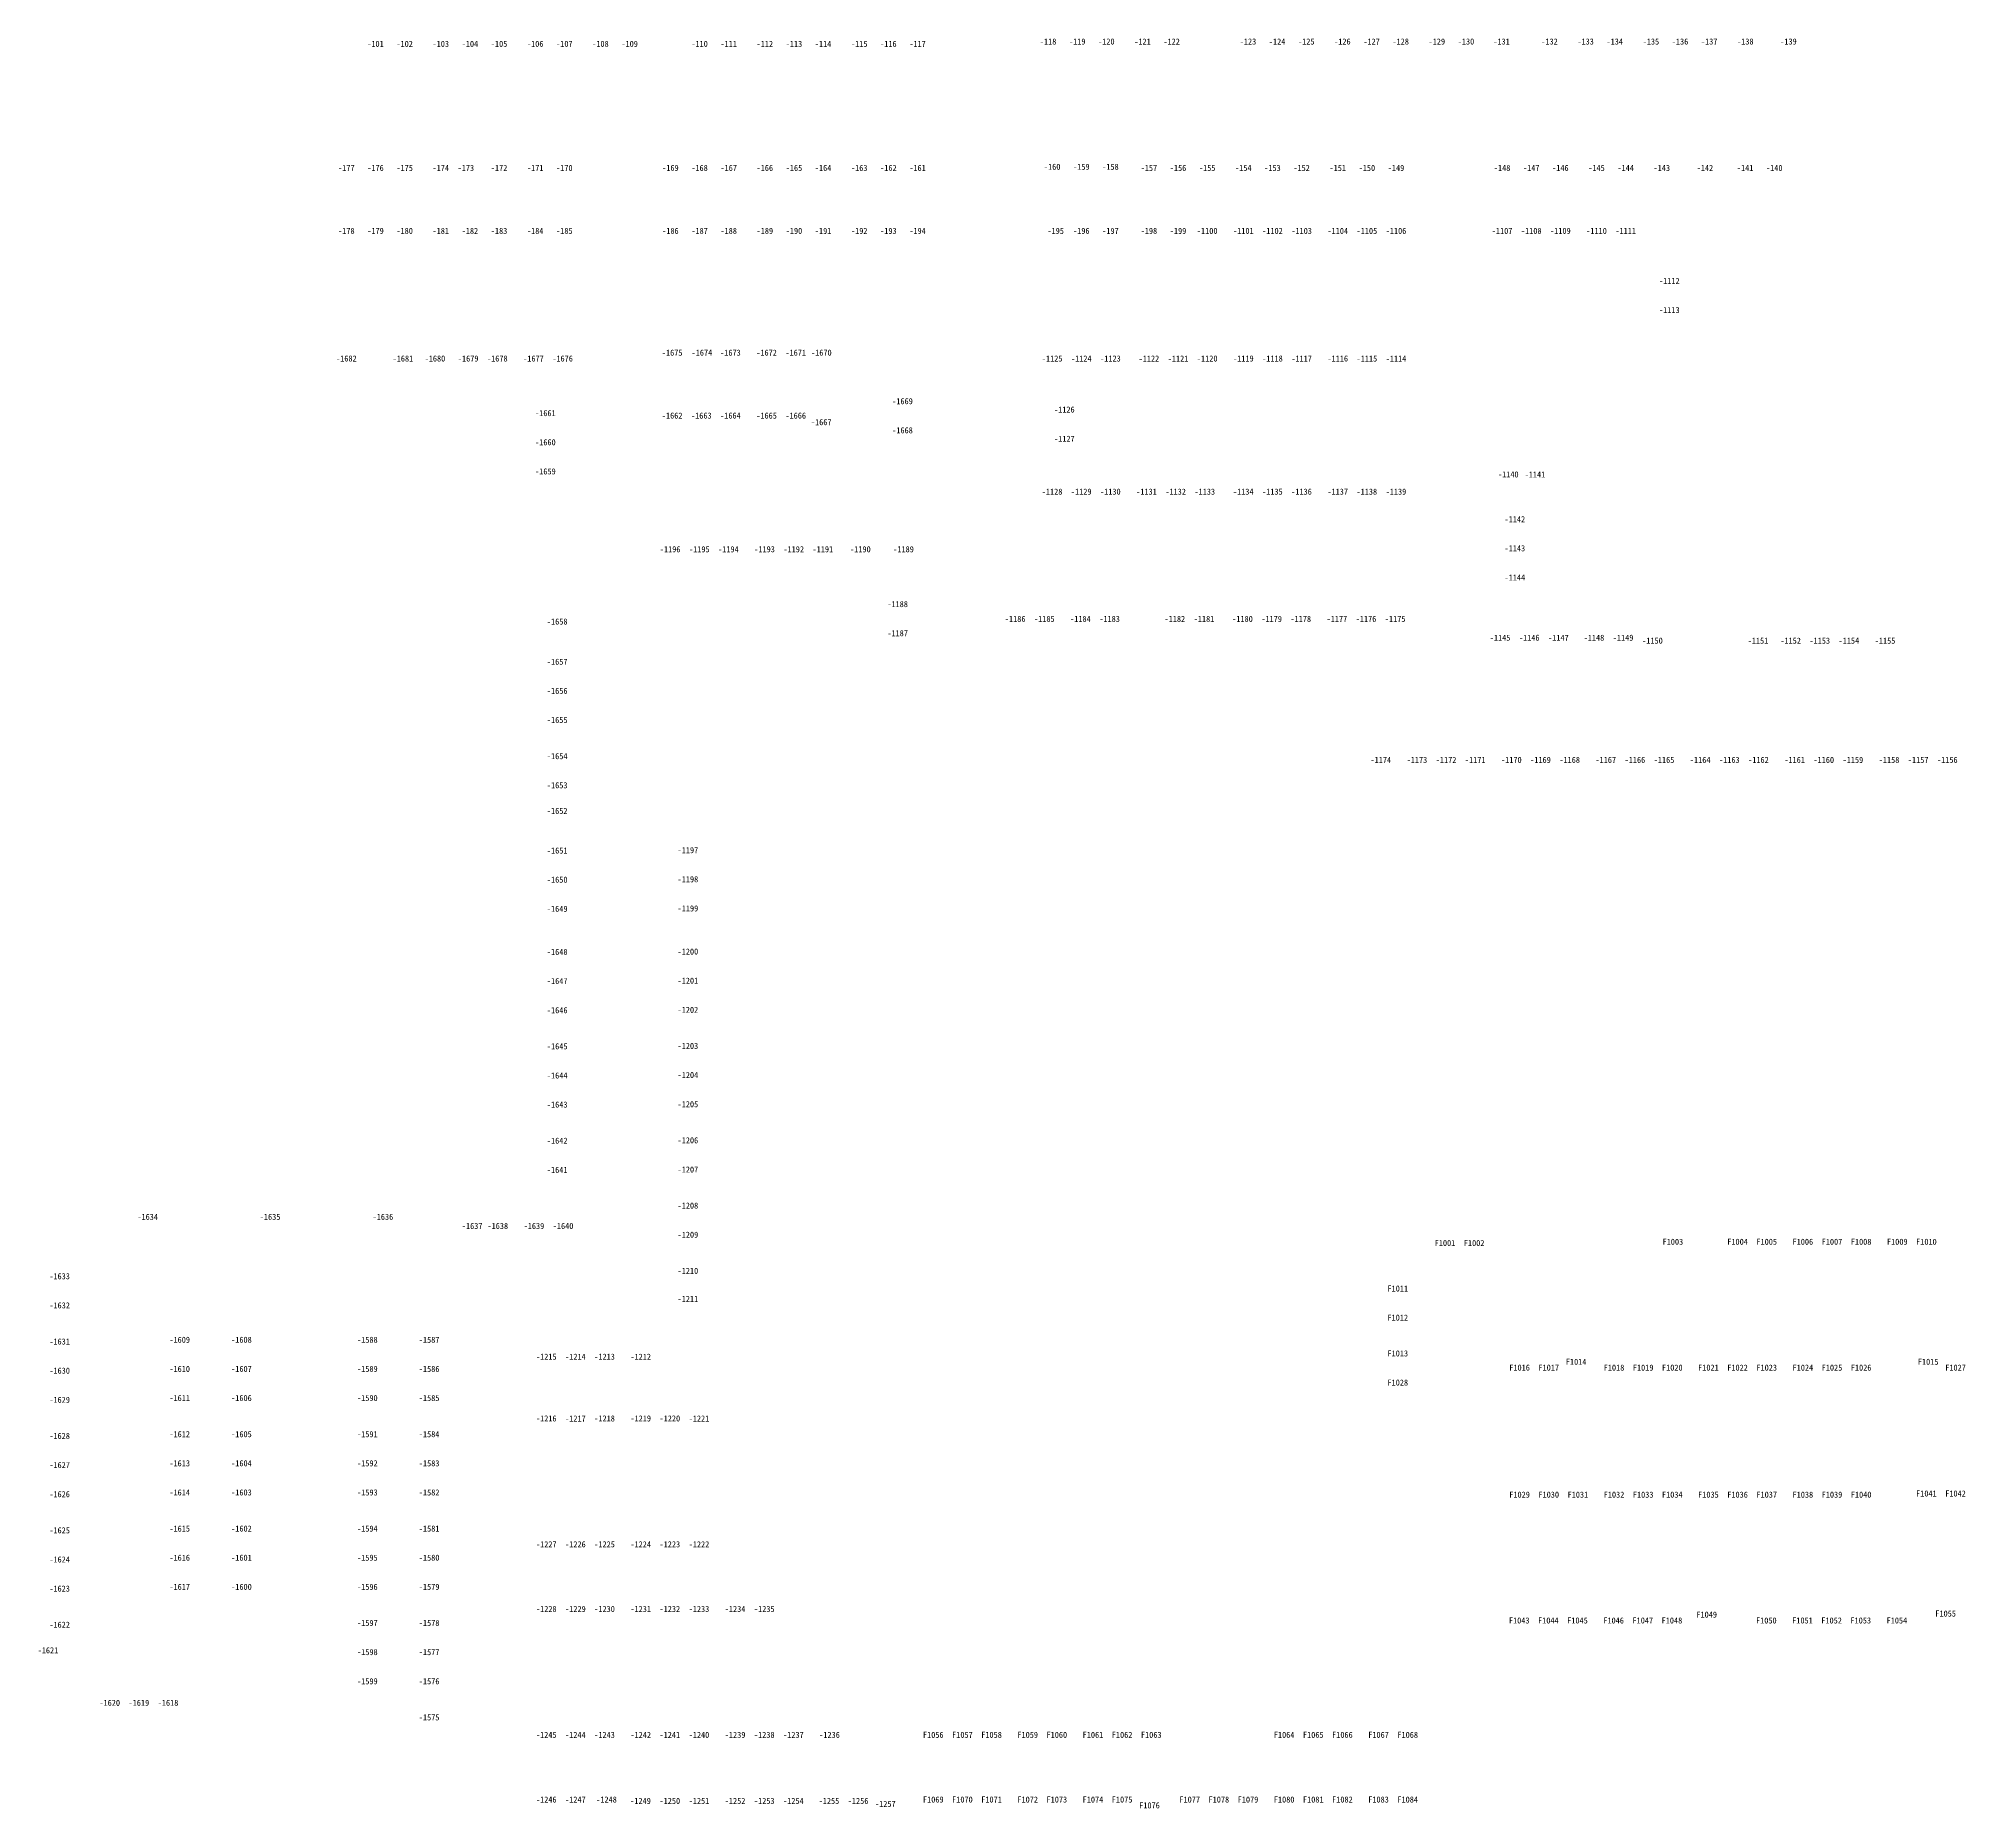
# Model space of a CAD drawing. Header units: millimetres. Extents: x -248992 to 1906102, y -24098 to 332602.
# Drawn here: x -248992 to -83683, y 151686 to 303559 of the extents above; entities that cross this region are included whole.
import ezdxf
from ezdxf.enums import TextEntityAlignment as Align

# ---------------------------------------------------------------- set-up
doc = ezdxf.new("R2010")
doc.units = ezdxf.units.MM
doc.header["$LTSCALE"] = 100
doc.layers.add('a_parking_number', color=120, linetype='Continuous')
doc.styles.add('华文细黑', font='STXIHEI.TTF')

msp = doc.modelspace()

# ---------------------------------------------------------------- texts
at = {"layer": 'a_parking_number', "style": '华文细黑'}
for s, p in [('-101', (-220083.1, 303100)), ('-102', (-217583.1, 303100)), ('-103', (-214483.1, 303100)), ('-104', (-211983.1, 303100)), ('-105', (-209483.1, 303100)), ('-106', (-206383.1, 303100)), ('-107', (-203883.1, 303100)), ('-108', (-200783.1, 303100)), ('-109', (-198283.1, 303100, 0)), ('-110', (-192283.1, 303100, 0)), ('-111', (-189783.1, 303100, 0)), ('-112', (-186683.1, 303100, 0)), ('-113', (-184183.1, 303100, 0)), ('-114', (-181683.1, 303100, 0)), ('-115', (-178583.1, 303100, 0)), ('-116', (-176083.1, 303100, 0)), ('-117', (-173583.1, 303100, 0)), ('-118', (-162383.1, 303300, 0)), ('-119', (-159883.1, 303300, 0)), ('-120', (-157383.1, 303300, 0)), ('-121', (-154283.1, 303300, 0)), ('-122', (-151783.1, 303300, 0)), ('-123', (-145233.1, 303300, 0)), ('-124', (-142733.1, 303300, 0)), ('-125', (-140233.1, 303300, 0)), ('-126', (-137133.1, 303300, 0)), ('-127', (-134633.1, 303300, 0)), ('-128', (-132133.1, 303300, 0)), ('-129', (-129033.1, 303300, 0)), ('-130', (-126533.1, 303300, 0)), ('-131', (-123483.1, 303300, 0)), ('-132', (-119368.1, 303300, 0)), ('-133', (-116268.1, 303300, 0)), ('-134', (-113768.1, 303300, 0)), ('-135', (-110668.1, 303300, 0)), ('-136', (-108168.1, 303300, 0)), ('-137', (-105668.1, 303300, 0)), ('-138', (-102568.1, 303300, 0)), ('-139', (-98868.1, 303300, 0)), ('-177', (-222583.1, 292450, 0)), ('-176', (-220083.1, 292450, 0)), ('-175', (-217583.1, 292450, 0)), ('-174', (-214483.1, 292450, 0)), ('-173', (-212333.1, 292450, 0)), ('-172', (-209483.1, 292450, 0)), ('-171', (-206383.1, 292450, 0)), ('-170', (-203883.1, 292450, 0)), ('-169', (-194783.1, 292450, 0)), ('-168', (-192283.1, 292450, 0)), ('-167', (-189783.1, 292450, 0)), ('-166', (-186683.1, 292450, 0)), ('-165', (-184183.1, 292450, 0)), ('-164', (-181683.1, 292450, 0)), ('-163', (-178583.1, 292450, 0)), ('-162', (-176083.1, 292450, 0)), ('-161', (-173583.1, 292450, 0)), ('-160', (-162033.1, 292550, 0)), ('-159', (-159533.1, 292550, 0)), ('-158', (-157033.1, 292550, 0)), ('-157', (-153733.1, 292450, 0)), ('-156', (-151233.1, 292450, 0)), ('-155', (-148733.1, 292450, 0)), ('-154', (-145633.1, 292450, 0)), ('-153', (-143133.1, 292450, 0)), ('-152', (-140633.1, 292450, 0)), ('-151', (-137533.1, 292450, 0)), ('-150', (-135033.1, 292450, 0)), ('-149', (-132533.1, 292450, 0)), ('-148', (-123433.1, 292450, 0)), ('-147', (-120933.1, 292450, 0)), ('-146', (-118433.1, 292450, 0)), ('-145', (-115333.1, 292450, 0)), ('-144', (-112833.1, 292450, 0)), ('-143', (-109733.1, 292450, 0)), ('-142', (-106033.1, 292450, 0)), ('-141', (-102583.1, 292450, 0)), ('-140', (-100083.1, 292450, 0)), ('-178', (-222583.1, 287050, 0)), ('-179', (-220083.1, 287050, 0)), ('-180', (-217583.1, 287050, 0)), ('-181', (-214483.1, 287050, 0)), ('-182', (-211983.1, 287050, 0)), ('-183', (-209483.1, 287050, 0)), ('-184', (-206383.1, 287050, 0)), ('-185', (-203883.1, 287050, 0)), ('-186', (-194783.1, 287050, 0)), ('-187', (-192283.1, 287050, 0)), ('-188', (-189783.1, 287050, 0)), ('-189', (-186683.1, 287050, 0)), ('-190', (-184183.1, 287050, 0)), ('-191', (-181683.1, 287050, 0)), ('-192', (-178583.1, 287050, 0)), ('-193', (-176083.1, 287050, 0)), ('-194', (-173583.1, 287050, 0)), ('-195', (-161733.1, 287050, 0)), ('-196', (-159533.1, 287050, 0)), ('-197', (-157033.1, 287050, 0)), ('-198', (-153733.1, 287050, 0)), ('-199', (-151233.1, 287050, 0)), ('-1100', (-148733.1, 287050, 0)), ('-1101', (-145633.1, 287050, 0)), ('-1102', (-143133.1, 287050, 0)), ('-1103', (-140633.1, 287050, 0)), ('-1104', (-137533.1, 287050, 0)), ('-1105', (-135033.1, 287050, 0)), ('-1106', (-132533.1, 287050, 0)), ('-1107', (-123433.1, 287050, 0)), ('-1108', (-120933.1, 287050, 0)), ('-1109', (-118433.1, 287050, 0)), ('-1110', (-115333.1, 287050, 0)), ('-1111', (-112833.1, 287050, 0)), ('-1112', (-109090.3, 282755.5)), ('-1113', (-109090.3, 280255.5, 0)), ('-1682', (-222583.1, 276100, 0)), ('-1681', (-217733.1, 276100, 0)), ('-1680', (-214983.1, 276100, 0)), ('-1679', (-212133.1, 276100, 0)), ('-1678', (-209633.1, 276100, 0)), ('-1677', (-206533.1, 276100, 0)), ('-1676', (-204033.1, 276100, 0)), ('-1675', (-194633.1, 276600, 0)), ('-1674', (-192083.1, 276600, 0)), ('-1673', (-189633.1, 276600, 0)), ('-1672', (-186533.1, 276600, 0)), ('-1671', (-184033.1, 276600, 0)), ('-1670', (-181833.1, 276600, 0)), ('-1125', (-162033.1, 276100, 0)), ('-1124', (-159533.1, 276100, 0)), ('-1123', (-157033.1, 276100, 0)), ('-1122', (-153733.1, 276100, 0)), ('-1121', (-151233.1, 276100, 0)), ('-1120', (-148733.1, 276100, 0)), ('-1119', (-145633.1, 276100, 0)), ('-1118', (-143133.1, 276100, 0)), ('-1117', (-140633.1, 276100, 0)), ('-1116', (-137533.1, 276100)), ('-1115', (-135033.1, 276100)), ('-1114', (-132533.1, 276100)), ('-1661', (-205509.6, 271412.8, 0)), ('-1662', (-194633.1, 271200, 0)), ('-1663', (-192133.1, 271200, 0)), ('-1664', (-189633.1, 271200, 0)), ('-1665', (-186533.1, 271200, 0)), ('-1666', (-184033.1, 271200, 0)), ('-1669', (-174871, 272436.1)), ('-1126', (-160986.8, 271717.8, 0)), ('-1667', (-181844.9, 270636.2, 0)), ('-1668', (-174871, 269936.1, 0)), ('-1127', (-160986.8, 269217.8, 0)), ('-1660', (-205509.6, 268912.8, 0)), ('-1659', (-205509.6, 266412.8, 0)), ('-1140', (-122901, 266153.8, 0)), ('-1141', (-120616.5, 266153.8, 0)), ('-1128', (-162040.9, 264674.1, 0)), ('-1129', (-159540.9, 264674.1, 0)), ('-1130', (-157040.9, 264674.1, 0)), ('-1131', (-153940.9, 264674.1, 0)), ('-1132', (-151440.9, 264674.1, 0)), ('-1133', (-148940.9, 264674.1, 0)), ('-1134', (-145640.9, 264674.1, 0)), ('-1135', (-143140.9, 264674.1, 0)), ('-1136', (-140640.9, 264674.1, 0)), ('-1137', (-137540.9, 264674.1, 0)), ('-1138', (-135040.9, 264674.1, 0)), ('-1139', (-132540.9, 264674.1, 0)), ('-1142', (-122338.5, 262314.5)), ('-1196', (-194806.4, 259731.1, 0)), ('-1195', (-192306.4, 259731.1, 0)), ('-1194', (-189806.4, 259731.1, 0)), ('-1193', (-186706.4, 259731.1, 0)), ('-1192', (-184206.4, 259731.1, 0)), ('-1191', (-181706.4, 259731.1, 0)), ('-1190', (-178483.4, 259731.1, 0)), ('-1189', (-174783.4, 259731.1)), ('-1143', (-122338.5, 259814.5)), ('-1144', (-122338.5, 257314.5, 0)), ('-1188', (-175291.5, 255023.4, 0)), ('-1658', (-204494.3, 253529.9, 0)), ('-1186', (-165206.3, 253754.8, 0)), ('-1185', (-162706.3, 253754.8, 0)), ('-1184', (-159606.3, 253754.8, 0)), ('-1183', (-157106.3, 253754.8, 0)), ('-1182', (-151506.3, 253754.8, 0)), ('-1181', (-149006.3, 253754.8, 0)), ('-1180', (-145706.3, 253754.8, 0)), ('-1179', (-143206.3, 253754.8, 0)), ('-1178', (-140706.3, 253754.8, 0)), ('-1177', (-137606.3, 253754.8, 0)), ('-1176', (-135106.3, 253754.8, 0)), ('-1175', (-132606.3, 253754.8, 0)), ('-1187', (-175291.5, 252523.4, 0)), ('-1145', (-123603.8, 252142.3, 0)), ('-1146', (-121103.8, 252142.3, 0)), ('-1147', (-118603.8, 252142.3, 0)), ('-1148', (-115554.7, 252142.3, 0)), ('-1149', (-113054.7, 252142.3, 0)), ('-1150', (-110533.9, 251887.9, 0)), ('-1151', (-101483.1, 251887.9, 0)), ('-1152', (-98683.1, 251888.2, 0)), ('-1153', (-96183.1, 251888.2, 0)), ('-1154', (-93683.1, 251888.2, 0)), ('-1155', (-90583.1, 251888.2, 0)), ('-1657', (-204494.3, 250079.9, 0)), ('-1656', (-204494.3, 247579.9, 0)), ('-1655', (-204494.3, 245079.9, 0)), ('-1654', (-204494.3, 241979.9, 0)), ('-1174', (-133839.2, 241657)), ('-1173', (-130739.2, 241657)), ('-1172', (-128239.2, 241657)), ('-1171', (-125739.2, 241657)), ('-1170', (-122639.2, 241657)), ('-1169', (-120139.2, 241657)), ('-1168', (-117639.2, 241657)), ('-1167', (-114539.2, 241657)), ('-1166', (-112039.2, 241657)), ('-1165', (-109539.2, 241657)), ('-1164', (-106439.2, 241657)), ('-1163', (-103939.2, 241657)), ('-1162', (-101439.2, 241657)), ('-1161', (-98339.2, 241657)), ('-1160', (-95839.2, 241657)), ('-1159', (-93339.2, 241657)), ('-1158', (-90239.2, 241657)), ('-1157', (-87739.2, 241657)), ('-1156', (-85239.2, 241657)), ('-1653', (-204494.3, 239479.9, 0)), ('-1652', (-204494.3, 237279.9, 0)), ('-1651', (-204494.3, 233879.9, 0)), ('-1197', (-193283.8, 233913)), ('-1650', (-204494.3, 231379.9, 0)), ('-1198', (-193283.8, 231413, 0)), ('-1649', (-204494.3, 228879.9, 0)), ('-1199', (-193283.8, 228913, 0)), ('-1648', (-204494.3, 225179.9, 0)), ('-1200', (-193283.8, 225213, 0)), ('-1647', (-204494.3, 222679.9, 0)), ('-1201', (-193283.8, 222713, 0)), ('-1646', (-204494.3, 220179.9, 0)), ('-1202', (-193283.8, 220213, 0)), ('-1645', (-204494.3, 217079.9, 0)), ('-1203', (-193283.8, 217113, 0)), ('-1644', (-204494.3, 214579.9, 0)), ('-1204', (-193283.8, 214613, 0)), ('-1643', (-204494.3, 212079.9)), ('-1205', (-193283.8, 212113, 0)), ('-1642', (-204494.3, 208979.9, 0)), ('-1206', (-193283.8, 209013, 0)), ('-1641', (-204494.3, 206479.9)), ('-1207', (-193283.8, 206513, 0)), ('-1208', (-193283.8, 203413, 0)), ('-1634', (-239626.4, 202449.8)), ('-1635', (-229126.4, 202449.8)), ('-1636', (-219448.1, 202449.8)), ('-1637', (-211791.7, 201659.9, 0)), ('-1638', (-209591.7, 201659.9, 0)), ('-1639', (-206491.7, 201659.9, 0)), ('-1640', (-203991.7, 201659.9, 0)), ('-1209', (-193283.8, 200913, 0)), ('F1001', (-128333.1, 200200)), ('F1002', (-125833.1, 200200)), ('F1003', (-108783.1, 200310)), ('F1004', (-103233.1, 200310)), ('F1005', (-100733.1, 200310)), ('F1006', (-97633.1, 200310)), ('F1007', (-95133.1, 200310)), ('F1008', (-92633.1, 200310)), ('F1009', (-89533.1, 200310)), ('F1010', (-87033.1, 200310)), ('-1633', (-247183.1, 197350, 0)), ('-1210', (-193283.8, 197813)), ('-1632', (-247183.1, 194850, 0)), ('-1211', (-193283.8, 195415.5)), ('F1011', (-132383.1, 196300)), ('F1012', (-132383.1, 193800)), ('-1631', (-247183.1, 191750, 0)), ('-1609', (-236883.1, 191900)), ('-1608', (-231583.1, 191900, 0)), ('-1588', (-220783.1, 191900, 0)), ('-1587', (-215483.1, 191900, 0)), ('-1215', (-205433.1, 190450)), ('-1214', (-202933.1, 190450, 0)), ('-1213', (-200433.1, 190450)), ('-1212', (-197333.1, 190450)), ('F1013', (-132383.1, 190730)), ('F1014', (-117083.1, 190010)), ('F1015', (-86883.1, 190010)), ('-1630', (-247183.1, 189250, 0)), ('-1610', (-236883.1, 189400, 0)), ('-1607', (-231583.1, 189400, 0)), ('-1589', (-220783.1, 189400, 0)), ('-1586', (-215483.1, 189400, 0)), ('F1028', (-132383.1, 188230)), ('F1016', (-121933.1, 189510)), ('F1017', (-119433.1, 189510)), ('F1018', (-113833.1, 189510)), ('F1019', (-111333.1, 189510)), ('F1020', (-108833.1, 189510)), ('F1021', (-105733.1, 189510)), ('F1022', (-103233.1, 189510)), ('F1023', (-100733.1, 189510)), ('F1024', (-97633.1, 189510)), ('F1025', (-95133.1, 189510)), ('F1026', (-92633.1, 189510)), ('F1027', (-84533.1, 189510)), ('-1629', (-247183.1, 186750, 0)), ('-1611', (-236883.1, 186900, 0)), ('-1606', (-231583.1, 186900)), ('-1590', (-220783.1, 186900)), ('-1585', (-215483.1, 186900)), ('-1216', (-205433.1, 185150)), ('-1217', (-202933.1, 185150)), ('-1218', (-200433.1, 185150)), ('-1219', (-197333.1, 185150)), ('-1220', (-194833.1, 185150)), ('-1221', (-192333.1, 185150)), ('-1628', (-247183.1, 183650, 0)), ('-1612', (-236883.1, 183800, 0)), ('-1605', (-231583.1, 183800, 0)), ('-1591', (-220783.1, 183800, 0)), ('-1584', (-215483.1, 183800, 0)), ('-1627', (-247183.1, 181150, 0)), ('-1613', (-236883.1, 181300, 0)), ('-1604', (-231583.1, 181300, 0)), ('-1592', (-220783.1, 181300, 0)), ('-1583', (-215483.1, 181300, 0)), ('-1626', (-247183.1, 178650, 0)), ('-1614', (-236883.1, 178800, 0)), ('-1603', (-231583.1, 178800)), ('-1593', (-220783.1, 178800)), ('-1582', (-215483.1, 178800)), ('F1029', (-121933.1, 178610)), ('F1030', (-119433.1, 178610)), ('F1031', (-116933.1, 178610)), ('F1032', (-113833.1, 178610)), ('F1033', (-111333.1, 178610)), ('F1034', (-108833.1, 178610)), ('F1035', (-105733.1, 178610)), ('F1036', (-103233.1, 178610)), ('F1037', (-100733.1, 178610)), ('F1038', (-97633.1, 178610)), ('F1039', (-95133.1, 178610)), ('F1040', (-92633.1, 178610)), ('F1041', (-87033.1, 178710)), ('F1042', (-84533.1, 178710)), ('-1625', (-247183.1, 175550, 0)), ('-1615', (-236883.1, 175700, 0)), ('-1602', (-231583.1, 175700, 0)), ('-1594', (-220783.1, 175700, 0)), ('-1581', (-215483.1, 175700, 0)), ('-1227', (-205433.1, 174350, 0)), ('-1226', (-202933.1, 174350, 0)), ('-1225', (-200433.1, 174350)), ('-1224', (-197333.1, 174350)), ('-1223', (-194833.1, 174350, 0)), ('-1222', (-192333.1, 174350)), ('-1624', (-247183.1, 173050, 0)), ('-1616', (-236883.1, 173200, 0)), ('-1601', (-231583.1, 173200, 0)), ('-1595', (-220783.1, 173200, 0)), ('-1580', (-215483.1, 173200, 0)), ('-1623', (-247183.1, 170550, 0)), ('-1617', (-236883.1, 170700, 0)), ('-1600', (-231583.1, 170700)), ('-1596', (-220783.1, 170700)), ('-1579', (-215483.1, 170700)), ('-1228', (-205433.1, 168800, 0)), ('-1229', (-202933.1, 168800, 0)), ('-1230', (-200433.1, 168800, 0)), ('-1231', (-197333.1, 168800, 0)), ('-1232', (-194833.1, 168800, 0)), ('-1233', (-192333.1, 168800, 0)), ('-1234', (-189233.1, 168800, 0)), ('-1235', (-186733.1, 168800, 0)), ('F1055', (-85383.1, 168410)), ('-1622', (-247183.1, 167450, 0)), ('-1597', (-220783.1, 167600, 0)), ('-1578', (-215483.1, 167600, 0)), ('F1043', (-121964.8, 167815.1)), ('F1044', (-119464.8, 167815.1)), ('F1045', (-116964.8, 167815.1)), ('F1046', (-113864.8, 167815.1)), ('F1047', (-111364.8, 167815.1)), ('F1048', (-108864.8, 167815.1)), ('F1049', (-105883, 168315.1)), ('F1050', (-100764.8, 167815.1)), ('F1051', (-97664.8, 167815.1)), ('F1052', (-95164.8, 167815.1)), ('F1053', (-92664.8, 167815.1)), ('F1054', (-89564.8, 167815.1)), ('-1621', (-248183.1, 165250)), ('-1598', (-220783.1, 165100, 0)), ('-1577', (-215483.1, 165100, 0)), ('-1599', (-220783.1, 162600)), ('-1576', (-215483.1, 162600)), ('-1620', (-242883.1, 160750, 0)), ('-1619', (-240383.1, 160750, 0)), ('-1618', (-237883.1, 160750)), ('-1575', (-215483.1, 159500)), ('-1245', (-205433.1, 158000)), ('-1244', (-202933.1, 158000)), ('-1243', (-200433.1, 158000)), ('-1242', (-197333.1, 158000)), ('-1241', (-194833.1, 158000)), ('-1240', (-192333.1, 158000)), ('-1239', (-189233.1, 158000)), ('-1238', (-186733.1, 158000)), ('-1237', (-184233.1, 158000)), ('-1236', (-181133.1, 158000)), ('F1056', (-172233.1, 158000)), ('F1057', (-169733.1, 158000)), ('F1058', (-167233.1, 158000)), ('F1059', (-164133.1, 158000)), ('F1060', (-161633.1, 158000)), ('F1061', (-158533.1, 158000)), ('F1062', (-156033.1, 158000)), ('F1063', (-153533.1, 158000)), ('F1064', (-142133.1, 158000)), ('F1065', (-139633.1, 158000)), ('F1066', (-137133.1, 158000)), ('F1067', (-134033.1, 158000)), ('F1068', (-131533.1, 158000)), ('-1246', (-205433.1, 152450, 0)), ('-1247', (-202933.1, 152450)), ('-1248', (-200263.3, 152450, 0)), ('-1249', (-197347.9, 152330.9)), ('-1250', (-194833.1, 152331.8, 0)), ('-1251', (-192333.1, 152331.8)), ('-1252', (-189233.1, 152331.8, 0)), ('-1253', (-186733.1, 152331.8, 0)), ('-1254', (-184233.1, 152331.8, 0)), ('-1255', (-181183.1, 152331.8, 0)), ('-1256', (-178683.1, 152331.8, 0)), ('-1257', (-176345.9, 152072.4, 0)), ('F1069', (-172233.1, 152450)), ('F1070', (-169733.1, 152450)), ('F1071', (-167233.1, 152450)), ('F1072', (-164133.1, 152450)), ('F1073', (-161633.1, 152450)), ('F1074', (-158533.1, 152450)), ('F1075', (-156033.1, 152450)), ('F1076', (-153683.1, 151950)), ('F1077', (-150233.1, 152450)), ('F1078', (-147733.1, 152450)), ('F1079', (-145233.1, 152450)), ('F1080', (-142133.1, 152450)), ('F1081', (-139633.1, 152450)), ('F1082', (-137133.1, 152450)), ('F1083', (-134033.1, 152450)), ('F1084', (-131533.1, 152450))]:
    msp.add_text(s, height=520, dxfattribs=at).set_placement(p, align=Align.MIDDLE)

doc.saveas('drawing.dxf')
